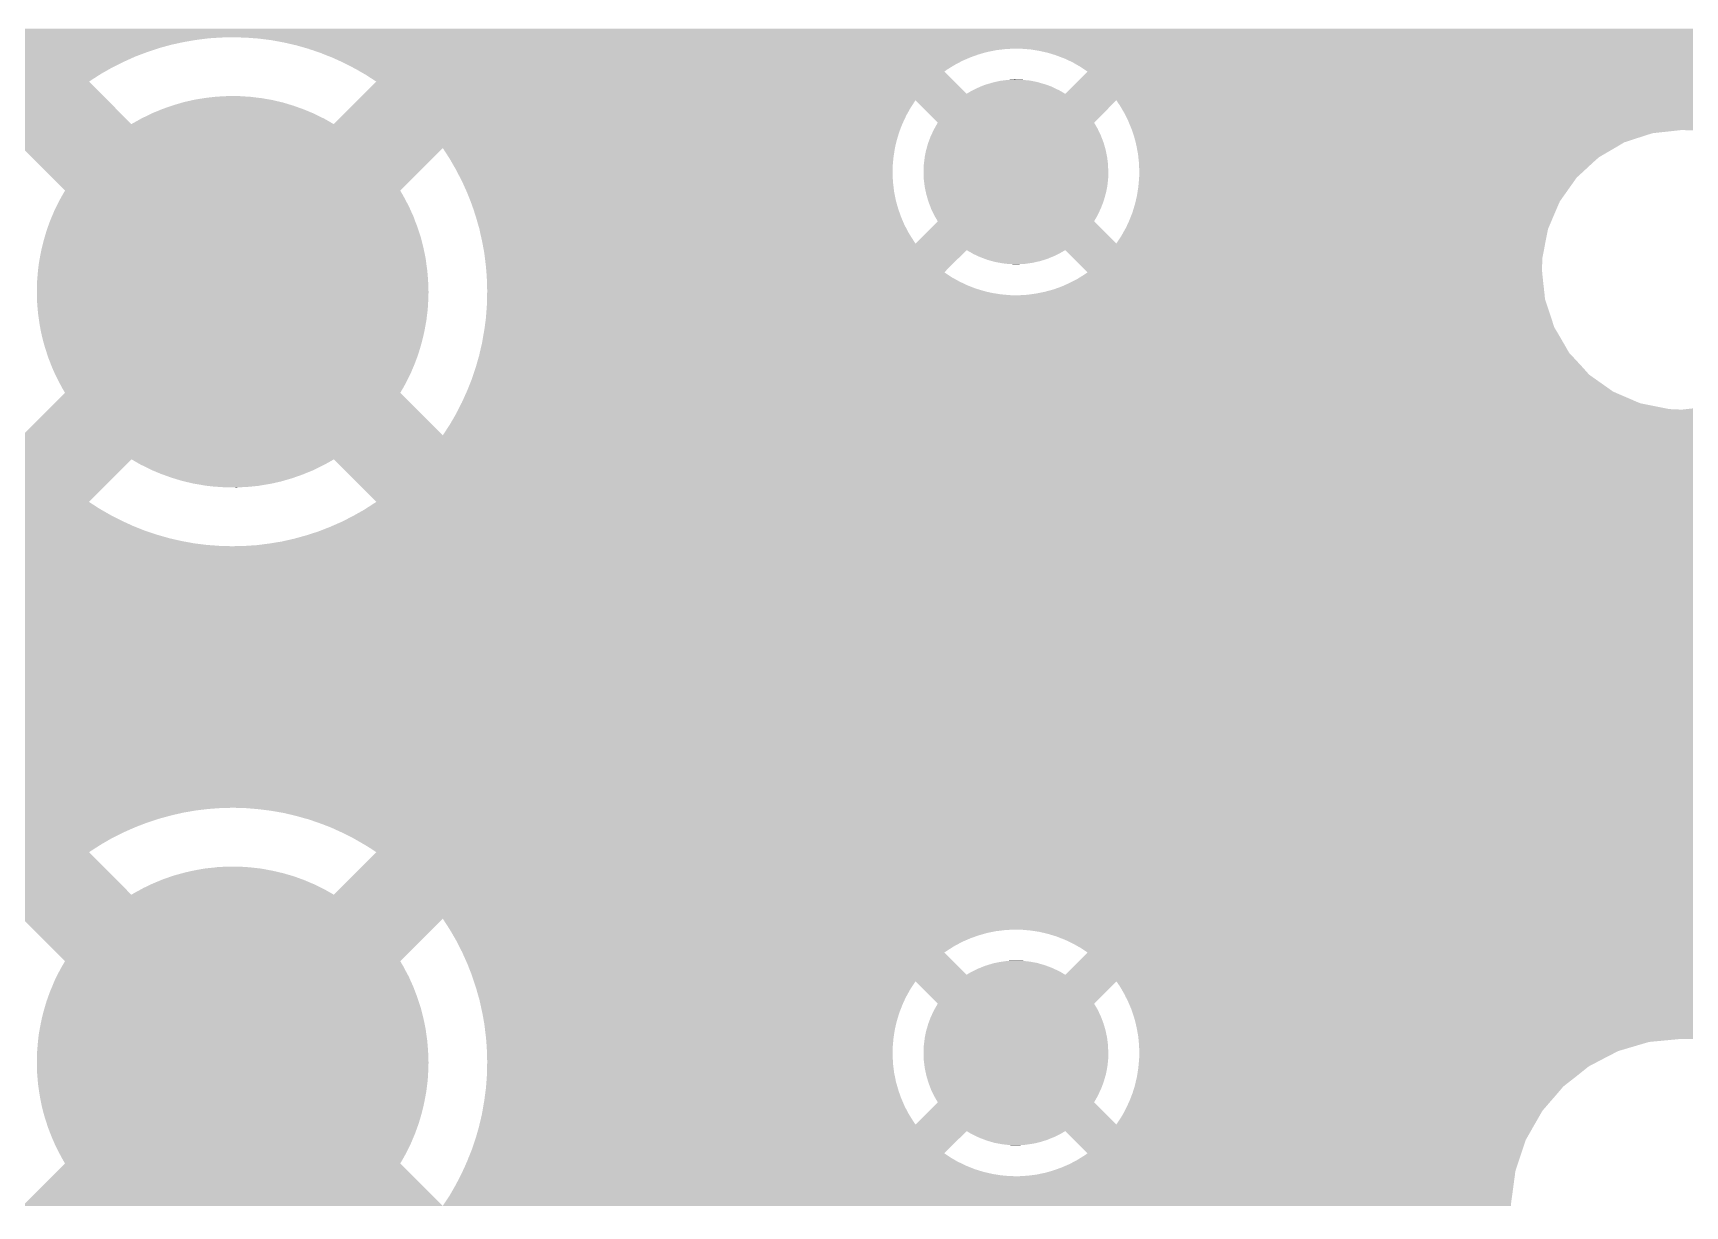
# Model space of a CAD drawing. Extents: x 295 to 953, y 10 to 290.
# Drawn here: x 514.29 to 526.61, y 205.38 to 214.13 of the extents above; entities that cross this region are included whole.
import ezdxf

# ---------------------------------------------------------------- set-up
doc = ezdxf.new("R2010")
doc.units = 0
doc.header["$LTSCALE"] = 5
doc.header["$MEASUREMENT"] = 0
doc.layers.add('GND', color=7, linetype='CONTINUOUS')

msp = doc.modelspace()

# ---------------------------------------------------------------- linework, layer by layer
at = {"layer": 'GND'}
for points in [[(511.399, 214.101), (511.399, 214.164), (536.183, 214.101), (536.184, 214.164)], [(511.399, 214.099), (511.399, 214.101), (515.694, 214.099), (515.788, 214.101)], [(511.399, 214.093), (511.399, 214.099), (515.6, 214.093), (515.694, 214.099)], [(511.399, 214.081), (511.399, 214.093), (515.507, 214.081), (515.6, 214.093)], [(511.399, 214.065), (511.399, 214.081), (515.414, 214.065), (515.507, 214.081)], [(511.399, 214.045), (511.399, 214.065), (515.322, 214.045), (515.414, 214.065)], [(511.399, 214.02), (511.399, 214.045), (515.231, 214.02), (515.322, 214.045)], [(511.399, 213.99), (511.399, 214.02), (515.142, 213.99), (515.231, 214.02)], [(515.877, 214.098), (515.788, 214.101), (536.183, 214.098), (536.183, 214.101)], [(515.976, 214.091), (515.882, 214.098), (536.184, 214.091), (536.183, 214.098)], [(516.07, 214.079), (515.976, 214.091), (536.185, 214.079), (536.184, 214.091)], [(516.162, 214.062), (516.07, 214.079), (536.186, 214.062), (536.185, 214.079)], [(516.254, 214.041), (516.162, 214.062), (536.187, 214.041), (536.186, 214.062)], [(516.282, 214.033), (516.254, 214.041), (536.187, 214.033), (536.187, 214.041)], [(516.341, 214.016), (516.282, 214.033), (536.189, 214.016), (536.187, 214.033)], [(516.345, 214.015), (516.341, 214.016), (521.584, 214.015), (521.602, 214.016)], [(516.353, 214.012), (516.345, 214.015), (521.536, 214.012), (521.584, 214.015)], [(516.378, 214.004), (516.353, 214.012), (521.471, 214.004), (521.536, 214.012)], [(521.667, 214.015), (521.602, 214.016), (536.19, 214.015), (536.189, 214.016)], [(521.733, 214.01), (521.667, 214.015), (536.19, 214.01), (536.19, 214.015)], [(521.798, 213.999), (521.733, 214.01), (536.192, 213.999), (536.19, 214.01)], [(511.399, 213.957), (511.399, 213.99), (515.054, 213.957), (515.142, 213.99)], [(511.399, 213.918), (511.399, 213.957), (514.968, 213.918), (515.054, 213.957)], [(511.399, 213.876), (511.399, 213.918), (514.883, 213.876), (514.968, 213.918)], [(516.416, 213.991), (516.378, 214.004), (521.407, 213.991), (521.471, 214.004)], [(516.434, 213.985), (516.416, 213.991), (521.385, 213.985), (521.407, 213.991)], [(516.463, 213.973), (516.434, 213.985), (521.344, 213.973), (521.385, 213.985)], [(516.519, 213.951), (516.463, 213.973), (521.282, 213.951), (521.344, 213.973)], [(516.522, 213.95), (516.519, 213.951), (521.28, 213.95), (521.282, 213.951)], [(516.577, 213.925), (516.522, 213.95), (521.222, 213.925), (521.28, 213.95)], [(516.607, 213.911), (516.577, 213.925), (521.196, 213.911), (521.222, 213.925)], [(516.64, 213.894), (516.607, 213.911), (521.164, 213.894), (521.196, 213.911)], [(516.691, 213.868), (516.64, 213.894), (521.122, 213.868), (521.164, 213.894)], [(521.861, 213.985), (521.798, 213.999), (536.193, 213.985), (536.192, 213.999)], [(521.916, 213.968), (521.861, 213.985), (536.196, 213.968), (536.193, 213.985)], [(521.924, 213.965), (521.916, 213.968), (536.196, 213.965), (536.196, 213.968)], [(521.985, 213.942), (521.924, 213.965), (536.201, 213.942), (536.196, 213.965)], [(522.045, 213.914), (521.985, 213.942), (536.207, 213.914), (536.201, 213.942)], [(522.062, 213.904), (522.045, 213.914), (536.209, 213.904), (536.207, 213.914)], [(522.102, 213.881), (522.062, 213.904), (536.215, 213.881), (536.209, 213.904)], [(511.399, 213.83), (511.399, 213.876), (514.802, 213.83), (514.883, 213.876)], [(511.399, 213.779), (511.399, 213.83), (514.722, 213.779), (514.802, 213.83)], [(511.399, 213.77), (511.399, 213.779), (514.709, 213.77), (514.722, 213.779)], [(511.399, 213.453), (511.399, 213.77), (515.025, 213.453), (514.709, 213.77)], [(516.706, 213.86), (516.691, 213.868), (521.109, 213.86), (521.122, 213.868)], [(516.731, 213.845), (516.706, 213.86), (521.088, 213.845), (521.109, 213.86)], [(516.773, 213.821), (516.731, 213.845), (521.112, 213.821), (521.088, 213.845)], [(516.761, 213.679), (516.852, 213.77), (521.254, 213.679), (521.163, 213.77)], [(516.852, 213.77), (516.773, 213.821), (521.163, 213.77), (521.112, 213.821)], [(521.409, 213.751), (521.445, 213.762), (521.836, 213.751), (521.798, 213.762)], [(521.445, 213.762), (521.465, 213.767), (521.798, 213.762), (521.782, 213.767)], [(521.465, 213.767), (521.5, 213.775), (521.782, 213.767), (521.741, 213.775)], [(521.5, 213.775), (521.522, 213.778), (521.741, 213.775), (521.726, 213.778)], [(521.522, 213.778), (521.556, 213.782), (521.726, 213.778), (521.683, 213.782)], [(521.556, 213.782), (521.584, 213.784), (521.683, 213.782), (521.67, 213.784)], [(521.584, 213.784), (521.613, 213.786), (521.67, 213.784), (521.613, 213.786)], [(522.03, 213.719), (522.09, 213.779), (536.275, 213.719), (536.248, 213.779)], [(522.09, 213.779), (522.152, 213.841), (536.248, 213.779), (536.226, 213.841)], [(522.156, 213.845), (522.102, 213.881), (536.225, 213.845), (536.215, 213.881)], [(522.152, 213.841), (522.156, 213.845), (536.226, 213.841), (536.225, 213.845)], [(515.486, 213.633), (515.501, 213.636), (516.075, 213.633), (516.057, 213.636)], [(515.501, 213.636), (515.568, 213.647), (516.057, 213.636), (515.994, 213.647)], [(515.568, 213.647), (515.582, 213.649), (515.994, 213.647), (515.975, 213.649)], [(515.582, 213.649), (515.652, 213.657), (515.975, 213.649), (515.912, 213.657)], [(515.652, 213.657), (515.664, 213.658), (515.912, 213.657), (515.89, 213.658)], [(515.664, 213.658), (515.738, 213.662), (515.89, 213.658), (515.83, 213.662)], [(515.738, 213.662), (515.747, 213.663), (515.83, 213.662), (515.747, 213.663)], [(516.712, 213.631), (516.743, 213.661), (536.324, 213.631), (536.305, 213.661)], [(516.743, 213.661), (516.761, 213.679), (536.305, 213.661), (536.296, 213.679)], [(521.254, 213.679), (521.287, 213.699), (521.99, 213.679), (521.956, 213.699)], [(521.287, 213.699), (521.304, 213.707), (521.956, 213.699), (521.941, 213.707)], [(521.304, 213.707), (521.338, 213.724), (521.941, 213.707), (521.905, 213.724)], [(521.338, 213.724), (521.356, 213.732), (521.905, 213.724), (521.89, 213.732)], [(521.356, 213.732), (521.39, 213.746), (521.89, 213.732), (521.852, 213.746)], [(521.39, 213.746), (521.409, 213.751), (521.852, 213.746), (521.836, 213.751)], [(521.99, 213.679), (522.03, 213.719), (536.296, 213.679), (536.275, 213.719)], [(515.112, 213.501), (515.172, 213.53), (516.447, 213.501), (516.389, 213.53)], [(515.172, 213.53), (515.186, 213.537), (516.389, 213.53), (516.373, 213.537)], [(515.186, 213.537), (515.248, 213.562), (516.373, 213.537), (516.313, 213.562)], [(515.248, 213.562), (515.263, 213.568), (516.313, 213.562), (516.296, 213.568)], [(515.263, 213.568), (515.326, 213.59), (516.296, 213.568), (516.235, 213.59)], [(515.326, 213.59), (515.341, 213.595), (516.235, 213.59), (516.218, 213.595)], [(515.341, 213.595), (515.406, 213.614), (516.218, 213.595), (516.156, 213.614)], [(515.406, 213.614), (515.42, 213.618), (516.156, 213.614), (516.138, 213.618)], [(515.42, 213.618), (515.486, 213.633), (516.138, 213.618), (516.075, 213.633)], [(516.541, 213.459), (516.601, 213.519), (520.777, 213.459), (520.805, 213.519)], [(516.601, 213.519), (516.658, 213.576), (520.805, 213.519), (520.837, 213.576)], [(516.658, 213.576), (516.712, 213.631), (520.837, 213.576), (520.873, 213.631)], [(521.039, 213.464), (520.873, 213.631), (522.205, 213.464), (522.371, 213.631)], [(522.388, 213.605), (522.371, 213.631), (536.34, 213.605), (536.324, 213.631)], [(522.397, 213.593), (522.388, 213.605), (536.348, 213.593), (536.34, 213.605)], [(522.402, 213.584), (522.397, 213.593), (536.354, 213.584), (536.348, 213.593)], [(522.43, 213.536), (522.402, 213.584), (549.956, 213.536), (549.956, 213.584)], [(522.459, 213.478), (522.43, 213.536), (536.677, 213.478), (536.735, 213.536)], [(511.399, 213.398), (511.399, 213.453), (520.753, 213.398), (520.774, 213.453)], [(511.399, 213.336), (511.399, 213.398), (520.734, 213.336), (520.753, 213.398)], [(515.025, 213.453), (515.039, 213.461), (516.535, 213.453), (516.52, 213.461)], [(515.039, 213.461), (515.098, 213.494), (516.52, 213.461), (516.463, 213.494)], [(515.098, 213.494), (515.112, 213.501), (516.463, 213.494), (516.447, 213.501)], [(516.535, 213.453), (516.541, 213.459), (520.774, 213.453), (520.777, 213.459)], [(520.991, 213.372), (521.011, 213.415), (522.254, 213.372), (522.233, 213.415)], [(521.011, 213.415), (521.016, 213.423), (522.233, 213.415), (522.229, 213.423)], [(521.016, 213.423), (521.039, 213.464), (522.229, 213.423), (522.205, 213.464)], [(522.484, 213.417), (522.459, 213.478), (536.617, 213.417), (536.677, 213.478)], [(522.487, 213.409), (522.484, 213.417), (536.608, 213.409), (536.617, 213.417)], [(522.495, 213.385), (522.487, 213.409), (526.369, 213.385), (526.588, 213.409)], [(526.68, 213.405), (526.588, 213.409), (536.604, 213.405), (536.608, 213.409)], [(511.399, 213.274), (511.399, 213.336), (520.719, 213.274), (520.734, 213.336)], [(514.53, 212.957), (514.213, 213.274), (517.031, 212.957), (517.347, 213.274)], [(517.349, 213.272), (517.347, 213.274), (520.719, 213.272), (520.719, 213.274)], [(517.391, 213.207), (517.349, 213.272), (520.709, 213.207), (520.719, 213.272)], [(520.954, 213.265), (520.967, 213.311), (522.29, 213.265), (522.277, 213.311)], [(520.967, 213.311), (520.97, 213.319), (522.277, 213.311), (522.274, 213.319)], [(520.97, 213.319), (520.987, 213.364), (522.274, 213.319), (522.257, 213.364)], [(520.987, 213.364), (520.991, 213.372), (522.257, 213.364), (522.254, 213.372)], [(522.505, 213.355), (522.495, 213.385), (526.276, 213.355), (526.369, 213.385)], [(522.515, 213.317), (522.505, 213.355), (526.159, 213.317), (526.276, 213.355)], [(522.521, 213.291), (522.515, 213.317), (526.116, 213.291), (526.159, 213.317)], [(522.533, 213.227), (522.521, 213.291), (526.006, 213.227), (526.116, 213.291)], [(517.403, 213.188), (517.391, 213.207), (520.707, 213.188), (520.709, 213.207)], [(517.429, 213.142), (517.403, 213.188), (520.703, 213.142), (520.707, 213.188)], [(520.933, 213.096), (520.934, 213.144), (522.311, 213.096), (522.309, 213.144)], [(520.934, 213.144), (520.935, 213.153), (522.309, 213.144), (522.309, 213.153)], [(520.935, 213.153), (520.941, 213.2), (522.309, 213.153), (522.303, 213.2)], [(520.941, 213.2), (520.942, 213.209), (522.303, 213.2), (522.302, 213.209)], [(520.942, 213.209), (520.951, 213.256), (522.302, 213.209), (522.292, 213.256)], [(520.951, 213.256), (520.954, 213.265), (522.292, 213.256), (522.29, 213.265)], [(522.535, 213.205), (522.533, 213.227), (525.969, 213.205), (526.006, 213.227)], [(522.54, 213.162), (522.535, 213.205), (525.921, 213.162), (525.969, 213.205)], [(522.542, 213.096), (522.54, 213.162), (525.85, 213.096), (525.921, 213.162)], [(517.45, 213.106), (517.429, 213.142), (520.703, 213.106), (520.703, 213.142)], [(517.465, 213.076), (517.45, 213.106), (520.702, 213.076), (520.703, 213.106)], [(517.493, 213.022), (517.465, 213.076), (520.705, 213.022), (520.702, 213.076)], [(517.498, 213.011), (517.493, 213.022), (520.706, 213.011), (520.705, 213.022)], [(520.935, 213.049), (520.933, 213.096), (522.31, 213.049), (522.311, 213.096)], [(520.935, 213.04), (520.935, 213.049), (522.309, 213.04), (522.31, 213.049)], [(520.941, 212.992), (520.935, 213.04), (522.304, 212.992), (522.309, 213.04)], [(522.535, 212.986), (522.541, 213.051), (525.756, 212.986), (525.802, 213.051)], [(522.541, 213.056), (522.542, 213.096), (525.806, 213.056), (525.85, 213.096)], [(522.541, 213.051), (522.541, 213.056), (525.802, 213.051), (525.806, 213.056)], [(514.489, 212.885), (514.505, 212.914), (517.07, 212.885), (517.055, 212.914)], [(514.505, 212.914), (514.53, 212.957), (517.055, 212.914), (517.03, 212.957)], [(514.53, 212.957), (514.53, 212.957), (517.03, 212.957), (517.031, 212.957)], [(517.527, 212.946), (517.498, 213.011), (520.714, 212.946), (520.706, 213.011)], [(517.531, 212.936), (517.527, 212.946), (520.716, 212.936), (520.714, 212.946)], [(517.553, 212.881), (517.531, 212.936), (520.727, 212.881), (520.716, 212.936)], [(520.942, 212.983), (520.941, 212.992), (522.302, 212.983), (522.304, 212.992)], [(520.952, 212.937), (520.942, 212.983), (522.293, 212.937), (522.302, 212.983)], [(520.954, 212.928), (520.952, 212.937), (522.29, 212.928), (522.293, 212.937)], [(520.967, 212.882), (520.954, 212.928), (522.277, 212.882), (522.29, 212.928)], [(522.515, 212.877), (522.525, 212.921), (525.679, 212.877), (525.71, 212.921)], [(522.525, 212.921), (522.535, 212.986), (525.71, 212.921), (525.756, 212.986)], [(514.433, 212.766), (514.452, 212.811), (517.128, 212.766), (517.107, 212.811)], [(514.452, 212.811), (514.467, 212.841), (517.107, 212.811), (517.094, 212.841)], [(514.467, 212.841), (514.489, 212.885), (517.094, 212.841), (517.07, 212.885)], [(517.565, 212.849), (517.553, 212.881), (520.736, 212.849), (520.727, 212.881)], [(517.576, 212.818), (517.565, 212.849), (520.745, 212.818), (520.736, 212.849)], [(517.595, 212.759), (517.576, 212.818), (520.766, 212.759), (520.745, 212.818)], [(520.97, 212.873), (520.967, 212.882), (522.274, 212.873), (522.277, 212.882)], [(520.987, 212.829), (520.97, 212.873), (522.257, 212.829), (522.274, 212.873)], [(520.99, 212.82), (520.987, 212.829), (522.253, 212.82), (522.257, 212.829)], [(521.011, 212.777), (520.99, 212.82), (522.233, 212.777), (522.253, 212.82)], [(521.015, 212.769), (521.011, 212.777), (522.229, 212.769), (522.233, 212.777)], [(522.467, 212.733), (522.491, 212.794), (525.617, 212.733), (525.643, 212.794)], [(522.491, 212.794), (522.51, 212.857), (525.643, 212.794), (525.67, 212.857)], [(522.51, 212.857), (522.515, 212.877), (525.67, 212.857), (525.679, 212.877)], [(514.378, 212.61), (514.392, 212.657), (517.183, 212.61), (517.167, 212.657)], [(514.392, 212.657), (514.403, 212.689), (517.167, 212.657), (517.157, 212.689)], [(514.403, 212.689), (514.42, 212.735), (517.157, 212.689), (517.139, 212.735)], [(514.42, 212.735), (514.433, 212.766), (517.139, 212.735), (517.128, 212.766)], [(517.596, 212.756), (517.595, 212.759), (520.767, 212.756), (520.766, 212.759)], [(517.613, 212.696), (517.596, 212.756), (520.793, 212.696), (520.767, 212.756)], [(517.621, 212.669), (517.613, 212.696), (520.808, 212.669), (520.793, 212.696)], [(517.627, 212.638), (517.621, 212.669), (520.824, 212.638), (520.808, 212.669)], [(520.873, 212.562), (521.039, 212.728), (522.371, 212.562), (522.205, 212.728)], [(521.039, 212.728), (521.015, 212.769), (522.205, 212.728), (522.229, 212.769)], [(522.407, 212.617), (522.439, 212.674), (525.58, 212.617), (525.591, 212.674)], [(522.439, 212.674), (522.44, 212.674), (525.591, 212.674), (525.592, 212.674)], [(522.44, 212.674), (522.467, 212.733), (525.592, 212.674), (525.617, 212.733)], [(514.35, 212.498), (514.357, 212.53), (517.21, 212.498), (517.203, 212.53)], [(514.357, 212.53), (514.369, 212.578), (517.203, 212.53), (517.191, 212.578)], [(514.369, 212.578), (514.378, 212.61), (517.191, 212.578), (517.183, 212.61)], [(517.64, 212.583), (517.627, 212.638), (520.859, 212.583), (520.824, 212.638)], [(517.641, 212.577), (517.64, 212.583), (520.863, 212.577), (520.859, 212.583)], [(517.644, 212.562), (517.641, 212.577), (520.873, 212.562), (520.863, 212.577)], [(517.653, 212.513), (517.644, 212.562), (525.56, 212.513), (525.569, 212.562)], [(522.371, 212.562), (522.407, 212.617), (525.569, 212.562), (525.58, 212.617)], [(514.329, 212.367), (514.335, 212.416), (517.231, 212.367), (517.224, 212.416)], [(514.335, 212.416), (514.341, 212.449), (517.224, 212.416), (517.22, 212.449)], [(514.341, 212.449), (514.35, 212.498), (517.22, 212.449), (517.21, 212.498)], [(517.658, 212.484), (517.653, 212.513), (521.225, 212.484), (521.254, 212.513)], [(517.669, 212.391), (517.658, 212.484), (521.131, 212.391), (521.225, 212.484)], [(521.288, 212.494), (521.254, 212.513), (521.957, 212.494), (521.99, 212.513)], [(521.303, 212.485), (521.288, 212.494), (521.94, 212.485), (521.957, 212.494)], [(521.339, 212.468), (521.303, 212.485), (521.906, 212.468), (521.94, 212.485)], [(521.355, 212.461), (521.339, 212.468), (521.888, 212.461), (521.906, 212.468)], [(521.392, 212.447), (521.355, 212.461), (521.854, 212.447), (521.888, 212.461)], [(521.408, 212.441), (521.392, 212.447), (521.835, 212.441), (521.854, 212.447)], [(521.447, 212.43), (521.408, 212.441), (521.799, 212.43), (521.835, 212.441)], [(521.462, 212.426), (521.447, 212.43), (521.779, 212.426), (521.799, 212.43)], [(521.503, 212.418), (521.462, 212.426), (521.744, 212.418), (521.779, 212.426)], [(521.518, 212.415), (521.503, 212.418), (521.722, 212.415), (521.744, 212.418)], [(521.561, 212.41), (521.518, 212.415), (521.688, 212.41), (521.722, 212.415)], [(521.574, 212.409), (521.561, 212.41), (521.66, 212.409), (521.688, 212.41)], [(521.631, 212.407), (521.574, 212.409), (521.631, 212.407), (521.66, 212.409)], [(522.046, 212.458), (521.99, 212.513), (525.549, 212.458), (525.56, 212.513)], [(522.137, 212.366), (522.046, 212.458), (525.545, 212.366), (525.549, 212.458)], [(514.32, 212.252), (514.322, 212.285), (517.239, 212.252), (517.238, 212.285)], [(514.322, 212.285), (514.326, 212.334), (517.238, 212.285), (517.234, 212.334)], [(514.326, 212.334), (514.329, 212.367), (517.234, 212.334), (517.231, 212.367)], [(517.673, 212.347), (517.669, 212.391), (521.088, 212.347), (521.131, 212.391)], [(517.675, 212.311), (517.673, 212.347), (521.142, 212.311), (521.088, 212.347)], [(517.676, 212.297), (517.675, 212.311), (521.168, 212.297), (521.142, 212.311)], [(517.677, 212.279), (517.676, 212.297), (521.2, 212.279), (521.168, 212.297)], [(522.022, 212.268), (522.08, 212.298), (525.555, 212.268), (525.552, 212.298)], [(522.08, 212.298), (522.136, 212.333), (525.552, 212.298), (525.548, 212.333)], [(522.136, 212.333), (522.156, 212.347), (525.548, 212.333), (525.547, 212.347)], [(522.156, 212.347), (522.137, 212.366), (525.547, 212.347), (525.545, 212.366)], [(514.32, 212.202), (514.32, 212.252), (517.241, 212.202), (517.239, 212.252)], [(514.321, 212.153), (514.32, 212.202), (517.24, 212.153), (517.241, 212.202)], [(517.678, 212.251), (517.677, 212.279), (521.259, 212.251), (521.2, 212.279)], [(517.677, 212.147), (517.678, 212.176), (525.568, 212.147), (525.565, 212.176)], [(517.678, 212.227), (517.678, 212.251), (521.32, 212.227), (521.259, 212.251)], [(517.679, 212.208), (517.678, 212.227), (521.383, 212.208), (521.32, 212.227)], [(517.678, 212.193), (517.679, 212.202), (521.447, 212.193), (521.406, 212.202)], [(517.678, 212.183), (517.678, 212.193), (521.511, 212.183), (521.447, 212.193)], [(517.678, 212.177), (517.678, 212.183), (521.577, 212.177), (521.511, 212.183)], [(517.678, 212.176), (517.678, 212.177), (521.642, 212.176), (521.577, 212.177)], [(517.679, 212.202), (517.679, 212.208), (521.406, 212.202), (521.383, 212.208)], [(521.642, 212.176), (521.708, 212.18), (525.565, 212.176), (525.565, 212.18)], [(521.708, 212.18), (521.773, 212.189), (525.565, 212.18), (525.564, 212.189)], [(521.773, 212.189), (521.837, 212.202), (525.564, 212.189), (525.562, 212.202)], [(521.837, 212.202), (521.9, 212.219), (525.562, 212.202), (525.561, 212.219)], [(521.9, 212.219), (521.962, 212.241), (525.561, 212.219), (525.558, 212.241)], [(521.962, 212.241), (522.022, 212.268), (525.558, 212.241), (525.555, 212.268)], [(514.322, 212.12), (514.321, 212.153), (517.238, 212.12), (517.24, 212.153)], [(514.326, 212.07), (514.322, 212.12), (517.235, 212.07), (517.238, 212.12)], [(514.329, 212.038), (514.326, 212.07), (517.231, 212.038), (517.235, 212.07)], [(514.336, 211.988), (514.329, 212.038), (517.225, 211.988), (517.231, 212.038)], [(517.669, 212.006), (517.676, 212.1), (525.615, 212.006), (525.584, 212.1)], [(517.676, 212.1), (517.677, 212.147), (525.584, 212.1), (525.568, 212.147)], [(514.341, 211.956), (514.336, 211.988), (517.219, 211.956), (517.225, 211.988)], [(514.35, 211.907), (514.341, 211.956), (517.21, 211.907), (517.219, 211.956)], [(517.64, 211.82), (517.656, 211.913), (525.706, 211.82), (525.652, 211.913)], [(517.656, 211.913), (517.66, 211.937), (525.652, 211.913), (525.637, 211.937)], [(517.66, 211.937), (517.669, 212.006), (525.637, 211.937), (525.615, 212.006)], [(514.357, 211.875), (514.35, 211.907), (517.203, 211.875), (517.21, 211.907)], [(514.369, 211.827), (514.357, 211.875), (517.191, 211.827), (517.203, 211.875)], [(514.378, 211.795), (514.369, 211.827), (517.182, 211.795), (517.191, 211.827)], [(514.393, 211.748), (514.378, 211.795), (517.168, 211.748), (517.182, 211.795)], [(517.623, 211.747), (517.64, 211.82), (525.748, 211.747), (525.706, 211.82)], [(514.403, 211.716), (514.393, 211.748), (517.157, 211.716), (517.168, 211.748)], [(514.421, 211.67), (514.403, 211.716), (517.14, 211.67), (517.157, 211.716)], [(514.433, 211.639), (514.421, 211.67), (517.127, 211.639), (517.14, 211.67)], [(517.593, 211.638), (517.619, 211.728), (525.849, 211.638), (525.766, 211.728)], [(517.619, 211.728), (517.623, 211.747), (525.766, 211.728), (525.748, 211.747)], [(514.453, 211.594), (514.433, 211.639), (517.108, 211.594), (517.127, 211.639)], [(514.467, 211.564), (514.453, 211.594), (517.093, 211.564), (517.108, 211.594)], [(514.49, 211.52), (514.467, 211.564), (517.071, 211.52), (517.093, 211.564)], [(517.528, 211.461), (517.563, 211.548), (526.071, 211.461), (525.948, 211.548)], [(517.563, 211.548), (517.575, 211.584), (525.948, 211.548), (525.897, 211.584)], [(517.575, 211.584), (517.593, 211.638), (525.897, 211.584), (525.849, 211.638)], [(514.213, 211.131), (514.53, 211.448), (517.347, 211.131), (517.031, 211.448)], [(514.505, 211.491), (514.49, 211.52), (517.055, 211.491), (517.071, 211.52)], [(514.53, 211.448), (514.505, 211.491), (517.03, 211.448), (517.055, 211.491)], [(514.53, 211.448), (514.53, 211.448), (517.031, 211.448), (517.03, 211.448)], [(517.489, 211.375), (517.526, 211.457), (526.267, 211.375), (526.077, 211.457)], [(517.526, 211.457), (517.528, 211.461), (526.077, 211.457), (526.071, 211.461)], [(517.446, 211.291), (517.452, 211.304), (536.313, 211.291), (536.322, 211.304)], [(517.452, 211.304), (517.462, 211.323), (536.322, 211.304), (536.343, 211.323)], [(517.462, 211.323), (517.464, 211.327), (526.588, 211.323), (526.496, 211.327)], [(517.464, 211.327), (517.486, 211.37), (526.496, 211.327), (526.28, 211.37)], [(517.486, 211.37), (517.489, 211.375), (526.28, 211.37), (526.267, 211.375)], [(526.588, 211.323), (526.807, 211.347), (536.343, 211.323), (536.368, 211.347)], [(517.347, 211.131), (517.399, 211.21), (536.199, 211.131), (536.255, 211.21)], [(517.399, 211.21), (517.446, 211.291), (536.255, 211.21), (536.313, 211.291)], [(511.399, 211.124), (511.399, 211.131), (536.194, 211.124), (536.199, 211.131)], [(511.399, 210.952), (511.399, 211.124), (536.12, 210.952), (536.194, 211.124)], [(511.399, 210.635), (511.399, 210.952), (514.708, 210.635), (515.025, 210.952)], [(515.04, 210.944), (515.025, 210.952), (516.521, 210.944), (516.535, 210.952)], [(515.097, 210.911), (515.04, 210.944), (516.462, 210.911), (516.521, 210.944)], [(516.565, 210.922), (516.535, 210.952), (536.107, 210.922), (536.12, 210.952)], [(515.113, 210.904), (515.097, 210.911), (516.448, 210.904), (516.462, 210.911)], [(515.171, 210.875), (515.113, 210.904), (516.388, 210.875), (516.448, 210.904)], [(515.187, 210.868), (515.171, 210.875), (516.374, 210.868), (516.388, 210.875)], [(515.247, 210.843), (515.187, 210.868), (516.312, 210.843), (516.374, 210.868)], [(515.264, 210.837), (515.247, 210.843), (516.297, 210.837), (516.312, 210.843)], [(515.325, 210.815), (515.264, 210.837), (516.234, 210.815), (516.297, 210.837)], [(515.342, 210.81), (515.325, 210.815), (516.219, 210.81), (516.234, 210.815)], [(515.404, 210.791), (515.342, 210.81), (516.154, 210.791), (516.219, 210.81)], [(516.781, 210.705), (516.565, 210.922), (536.065, 210.705), (536.107, 210.922)], [(515.422, 210.787), (515.404, 210.791), (516.14, 210.787), (516.154, 210.791)], [(515.485, 210.772), (515.422, 210.787), (516.074, 210.772), (516.14, 210.787)], [(515.503, 210.769), (515.485, 210.772), (516.059, 210.769), (516.074, 210.772)], [(515.566, 210.758), (515.503, 210.769), (515.992, 210.758), (516.059, 210.769)], [(515.585, 210.755), (515.566, 210.758), (515.978, 210.755), (515.992, 210.758)], [(515.648, 210.748), (515.585, 210.755), (515.909, 210.748), (515.978, 210.755)], [(515.67, 210.747), (515.648, 210.748), (515.896, 210.747), (515.909, 210.748)], [(515.731, 210.743), (515.67, 210.747), (515.822, 210.743), (515.896, 210.747)], [(515.813, 210.742), (515.731, 210.743), (515.813, 210.742), (515.822, 210.743)], [(516.852, 210.635), (516.781, 210.705), (536.062, 210.635), (536.065, 210.705)], [(511.399, 210.584), (511.399, 210.635), (514.787, 210.584), (514.708, 210.635)], [(511.399, 210.537), (511.399, 210.584), (514.869, 210.537), (514.787, 210.584)], [(516.677, 210.529), (516.759, 210.575), (536.07, 210.529), (536.065, 210.575)], [(516.759, 210.575), (516.818, 210.613), (536.065, 210.575), (536.061, 210.613)], [(516.818, 210.613), (516.838, 210.626), (536.061, 210.613), (536.061, 210.626)], [(516.838, 210.626), (516.852, 210.635), (536.061, 210.626), (536.062, 210.635)], [(511.399, 210.494), (511.399, 210.537), (514.953, 210.494), (514.869, 210.537)], [(511.399, 210.455), (511.399, 210.494), (515.038, 210.455), (514.953, 210.494)], [(511.399, 210.42), (511.399, 210.455), (515.126, 210.42), (515.038, 210.455)], [(516.419, 210.414), (516.506, 210.448), (536.082, 210.414), (536.078, 210.448)], [(516.506, 210.448), (516.593, 210.486), (536.078, 210.448), (536.074, 210.486)], [(516.593, 210.486), (516.677, 210.529), (536.074, 210.486), (536.07, 210.529)], [(511.399, 210.39), (511.399, 210.42), (515.215, 210.39), (515.126, 210.42)], [(511.399, 210.364), (511.399, 210.39), (515.306, 210.364), (515.215, 210.39)], [(511.399, 210.343), (511.399, 210.364), (515.398, 210.343), (515.306, 210.364)], [(511.399, 210.326), (511.399, 210.343), (515.49, 210.326), (515.398, 210.343)], [(511.399, 210.314), (511.399, 210.326), (515.584, 210.314), (515.49, 210.326)], [(511.399, 210.307), (511.399, 210.314), (515.678, 210.307), (515.584, 210.314)], [(515.866, 210.306), (515.96, 210.312), (536.113, 210.306), (536.111, 210.312)], [(515.96, 210.312), (516.053, 210.324), (536.111, 210.312), (536.107, 210.324)], [(516.053, 210.324), (516.146, 210.339), (536.107, 210.324), (536.102, 210.339)], [(516.146, 210.339), (516.238, 210.36), (536.102, 210.339), (536.095, 210.36)], [(516.238, 210.36), (516.329, 210.385), (536.095, 210.36), (536.087, 210.385)], [(516.329, 210.385), (516.357, 210.394), (536.087, 210.385), (536.084, 210.394)], [(516.357, 210.394), (516.419, 210.414), (536.084, 210.394), (536.082, 210.414)], [(511.399, 210.304), (511.399, 210.307), (515.772, 210.304), (515.678, 210.307)], [(511.399, 210.185), (511.399, 210.304), (536.153, 210.185), (536.114, 210.304)], [(515.772, 210.304), (515.866, 210.306), (536.114, 210.304), (536.113, 210.306)], [(511.399, 209.994), (511.399, 210.185), (536.264, 209.994), (536.153, 210.185)], [(511.399, 209.832), (511.399, 209.994), (536.413, 209.832), (536.264, 209.994)], [(511.399, 209.704), (511.399, 209.832), (536.593, 209.704), (536.413, 209.832)], [(511.399, 209.617), (511.399, 209.704), (536.795, 209.617), (536.593, 209.704)], [(511.399, 209.575), (511.399, 209.617), (537.012, 209.575), (536.795, 209.617)], [(511.399, 209.571), (511.399, 209.575), (537.103, 209.571), (537.012, 209.575)], [(511.399, 208.715), (511.399, 209.571), (549.956, 208.715), (549.956, 209.571)], [(511.399, 208.612), (511.399, 208.715), (549.956, 208.612), (549.956, 208.715)], [(511.399, 208.609), (511.399, 208.612), (548.118, 208.609), (548.183, 208.612)], [(511.399, 208.6), (511.399, 208.609), (548.053, 208.6), (548.118, 208.609)], [(511.399, 208.587), (511.399, 208.6), (547.988, 208.587), (548.053, 208.6)], [(511.399, 208.569), (511.399, 208.587), (547.925, 208.569), (547.988, 208.587)], [(511.399, 208.547), (511.399, 208.569), (547.863, 208.547), (547.925, 208.569)], [(511.399, 208.521), (511.399, 208.547), (547.803, 208.521), (547.863, 208.547)], [(511.399, 208.491), (511.399, 208.521), (547.745, 208.491), (547.803, 208.521)], [(511.399, 208.456), (511.399, 208.491), (547.69, 208.456), (547.745, 208.491)], [(511.399, 208.441), (511.399, 208.456), (547.669, 208.441), (547.69, 208.456)], [(511.399, 208.353), (511.399, 208.441), (547.758, 208.353), (547.669, 208.441)], [(511.399, 208.351), (511.399, 208.353), (515.694, 208.351), (515.788, 208.353)], [(511.399, 208.344), (511.399, 208.351), (515.6, 208.344), (515.694, 208.351)], [(511.399, 208.333), (511.399, 208.344), (515.507, 208.333), (515.6, 208.344)], [(515.882, 208.35), (515.788, 208.353), (547.761, 208.35), (547.758, 208.353)], [(515.976, 208.342), (515.882, 208.35), (547.768, 208.342), (547.761, 208.35)], [(516.07, 208.33), (515.976, 208.342), (547.78, 208.33), (547.768, 208.342)], [(511.399, 208.317), (511.399, 208.333), (515.414, 208.317), (515.507, 208.333)], [(511.399, 208.296), (511.399, 208.317), (515.322, 208.296), (515.414, 208.317)], [(511.399, 208.271), (511.399, 208.296), (515.231, 208.271), (515.322, 208.296)], [(511.399, 208.242), (511.399, 208.271), (515.142, 208.242), (515.231, 208.271)], [(511.399, 208.208), (511.399, 208.242), (515.054, 208.208), (515.142, 208.242)], [(516.162, 208.314), (516.07, 208.33), (547.797, 208.314), (547.78, 208.33)], [(516.254, 208.292), (516.162, 208.314), (547.818, 208.292), (547.797, 208.314)], [(516.314, 208.275), (516.254, 208.292), (547.835, 208.275), (547.818, 208.292)], [(516.345, 208.267), (516.314, 208.275), (549.956, 208.267), (549.956, 208.275)], [(516.434, 208.236), (516.345, 208.267), (549.956, 208.236), (549.956, 208.267)], [(516.459, 208.227), (516.434, 208.236), (549.956, 208.227), (549.956, 208.236)], [(516.522, 208.202), (516.459, 208.227), (547.438, 208.202), (547.454, 208.227)], [(511.399, 208.17), (511.399, 208.208), (514.968, 208.17), (515.054, 208.208)], [(511.399, 208.128), (511.399, 208.17), (514.883, 208.128), (514.968, 208.17)], [(511.399, 208.081), (511.399, 208.128), (514.802, 208.081), (514.883, 208.128)], [(516.587, 208.172), (516.522, 208.202), (547.418, 208.172), (547.438, 208.202)], [(516.607, 208.163), (516.587, 208.172), (547.413, 208.163), (547.418, 208.172)], [(516.691, 208.12), (516.607, 208.163), (547.388, 208.12), (547.413, 208.163)], [(516.699, 208.115), (516.691, 208.12), (547.386, 208.115), (547.388, 208.12)], [(516.773, 208.072), (516.699, 208.115), (547.366, 208.072), (547.386, 208.115)], [(511.399, 208.03), (511.399, 208.081), (514.722, 208.03), (514.802, 208.081)], [(511.399, 208.021), (511.399, 208.03), (514.709, 208.021), (514.722, 208.03)], [(511.399, 207.704), (511.399, 208.021), (515.025, 207.704), (514.709, 208.021)], [(516.762, 207.932), (516.825, 207.994), (547.315, 207.932), (547.334, 207.994)], [(516.799, 208.056), (516.773, 208.072), (547.358, 208.056), (547.366, 208.072)], [(516.852, 208.021), (516.799, 208.056), (547.344, 208.021), (547.358, 208.056)], [(516.825, 207.994), (516.852, 208.021), (547.334, 207.994), (547.344, 208.021)], [(515.326, 207.842), (515.341, 207.847), (516.235, 207.842), (516.218, 207.847)], [(515.341, 207.847), (515.406, 207.865), (516.218, 207.847), (516.156, 207.865)], [(515.406, 207.865), (515.42, 207.869), (516.156, 207.865), (516.138, 207.869)], [(515.42, 207.869), (515.486, 207.884), (516.138, 207.869), (516.075, 207.884)], [(515.486, 207.884), (515.501, 207.887), (516.075, 207.884), (516.057, 207.887)], [(515.501, 207.887), (515.568, 207.899), (516.057, 207.887), (515.994, 207.899)], [(515.568, 207.899), (515.582, 207.901), (515.994, 207.899), (515.975, 207.901)], [(515.582, 207.901), (515.652, 207.908), (515.975, 207.901), (515.912, 207.908)], [(515.652, 207.908), (515.664, 207.91), (515.912, 207.908), (515.89, 207.91)], [(515.664, 207.91), (515.738, 207.914), (515.89, 207.91), (515.83, 207.914)], [(515.738, 207.914), (515.747, 207.914), (515.83, 207.914), (515.747, 207.914)], [(516.634, 207.803), (516.698, 207.868), (547.29, 207.803), (547.3, 207.868)], [(516.698, 207.868), (516.762, 207.932), (547.3, 207.868), (547.315, 207.932)], [(515.039, 207.713), (515.098, 207.745), (516.52, 207.713), (516.463, 207.745)], [(515.098, 207.745), (515.112, 207.753), (516.463, 207.745), (516.447, 207.753)], [(515.112, 207.753), (515.172, 207.782), (516.447, 207.753), (516.389, 207.782)], [(515.172, 207.782), (515.186, 207.788), (516.389, 207.782), (516.373, 207.788)], [(515.186, 207.788), (515.248, 207.814), (516.373, 207.788), (516.313, 207.814)], [(515.248, 207.814), (515.263, 207.82), (516.313, 207.814), (516.296, 207.82)], [(515.263, 207.82), (515.326, 207.842), (516.296, 207.82), (516.235, 207.842)], [(516.535, 207.704), (516.568, 207.738), (547.284, 207.704), (547.284, 207.738)], [(516.568, 207.738), (516.634, 207.803), (547.284, 207.738), (547.29, 207.803)], [(511.399, 207.672), (511.399, 207.704), (547.283, 207.672), (547.284, 207.704)], [(511.399, 207.607), (511.399, 207.672), (547.287, 207.607), (547.283, 207.672)], [(511.399, 207.542), (511.399, 207.607), (547.295, 207.542), (547.287, 207.607)], [(515.025, 207.704), (515.039, 207.713), (516.535, 207.704), (516.52, 207.713)], [(511.399, 207.526), (511.399, 207.542), (547.299, 207.526), (547.295, 207.542)], [(514.53, 207.209), (514.213, 207.526), (517.031, 207.209), (517.347, 207.526)], [(517.378, 207.478), (517.347, 207.526), (547.308, 207.478), (547.299, 207.526)], [(517.4, 207.444), (517.378, 207.478), (547.318, 207.444), (547.308, 207.478)], [(517.402, 207.44), (517.4, 207.444), (521.536, 207.44), (521.602, 207.444)], [(517.403, 207.439), (517.402, 207.44), (521.531, 207.439), (521.536, 207.44)], [(517.407, 207.432), (517.403, 207.439), (521.471, 207.432), (521.531, 207.439)], [(517.415, 207.419), (517.407, 207.432), (521.407, 207.419), (521.471, 207.432)], [(517.425, 207.401), (517.415, 207.419), (521.344, 207.401), (521.407, 207.419)], [(517.438, 207.379), (517.425, 207.401), (521.282, 207.379), (521.344, 207.401)], [(517.45, 207.358), (517.438, 207.379), (521.234, 207.358), (521.282, 207.379)], [(517.452, 207.353), (517.45, 207.358), (521.222, 207.353), (521.234, 207.358)], [(517.468, 207.322), (517.452, 207.353), (521.164, 207.322), (521.222, 207.353)], [(521.667, 207.443), (521.602, 207.444), (547.318, 207.443), (547.318, 207.444)], [(521.733, 207.437), (521.667, 207.443), (547.32, 207.437), (547.318, 207.443)], [(521.798, 207.427), (521.733, 207.437), (547.322, 207.427), (547.32, 207.437)], [(521.853, 207.414), (521.798, 207.427), (547.326, 207.414), (547.322, 207.427)], [(521.861, 207.412), (521.853, 207.414), (547.327, 207.412), (547.326, 207.414)], [(521.924, 207.393), (521.861, 207.412), (547.334, 207.393), (547.327, 207.412)], [(521.985, 207.369), (521.924, 207.393), (547.342, 207.369), (547.334, 207.393)], [(522.021, 207.353), (521.985, 207.369), (547.348, 207.353), (547.342, 207.369)], [(522.045, 207.341), (522.021, 207.353), (547.353, 207.341), (547.348, 207.353)], [(517.486, 207.287), (517.468, 207.322), (521.109, 207.287), (521.164, 207.322)], [(517.493, 207.274), (517.486, 207.287), (521.089, 207.274), (521.109, 207.287)], [(517.493, 207.273), (517.493, 207.274), (521.088, 207.273), (521.089, 207.274)], [(517.531, 207.188), (517.493, 207.273), (521.173, 207.188), (521.088, 207.273)], [(522.102, 207.309), (522.045, 207.341), (547.367, 207.309), (547.353, 207.341)], [(522.062, 207.179), (522.118, 207.235), (547.44, 207.179), (547.405, 207.235)], [(522.127, 207.293), (522.102, 207.309), (547.374, 207.293), (547.367, 207.309)], [(522.118, 207.235), (522.156, 207.273), (547.405, 207.235), (547.385, 207.273)], [(522.156, 207.273), (522.127, 207.293), (547.385, 207.273), (547.374, 207.293)], [(514.467, 207.093), (514.489, 207.137), (517.094, 207.093), (517.07, 207.137)], [(514.489, 207.137), (514.505, 207.166), (517.07, 207.137), (517.055, 207.166)], [(514.505, 207.166), (514.53, 207.209), (517.055, 207.166), (517.03, 207.209)], [(514.53, 207.209), (514.53, 207.209), (517.03, 207.209), (517.031, 207.209)], [(517.563, 207.107), (517.531, 207.188), (521.254, 207.107), (521.173, 207.188)], [(517.565, 207.1), (517.563, 207.107), (547.826, 207.1), (547.832, 207.107)], [(521.254, 207.107), (521.287, 207.127), (521.99, 207.107), (521.956, 207.127)], [(521.287, 207.127), (521.304, 207.135), (521.956, 207.127), (521.941, 207.135)], [(521.304, 207.135), (521.338, 207.152), (521.941, 207.135), (521.905, 207.152)], [(521.338, 207.152), (521.356, 207.159), (521.905, 207.152), (521.89, 207.159)], [(521.356, 207.159), (521.39, 207.173), (521.89, 207.159), (521.852, 207.173)], [(521.39, 207.173), (521.409, 207.179), (521.852, 207.173), (521.836, 207.179)], [(521.409, 207.179), (521.445, 207.19), (521.836, 207.179), (521.798, 207.19)], [(521.445, 207.19), (521.465, 207.195), (521.798, 207.19), (521.782, 207.195)], [(521.465, 207.195), (521.5, 207.202), (521.782, 207.195), (521.741, 207.202)], [(521.5, 207.202), (521.522, 207.205), (521.741, 207.202), (521.726, 207.205)], [(521.522, 207.205), (521.556, 207.21), (521.726, 207.205), (521.683, 207.21)], [(521.556, 207.21), (521.584, 207.212), (521.683, 207.21), (521.67, 207.212)], [(521.584, 207.212), (521.613, 207.213), (521.67, 207.212), (521.613, 207.213)], [(521.99, 207.107), (521.993, 207.11), (547.832, 207.107), (547.835, 207.11)], [(521.993, 207.11), (522.041, 207.158), (549.956, 207.11), (549.956, 207.158)], [(522.041, 207.158), (522.062, 207.179), (547.454, 207.158), (547.44, 207.179)], [(514.403, 206.94), (514.42, 206.987), (517.157, 206.94), (517.139, 206.987)], [(514.42, 206.987), (514.433, 207.017), (517.139, 206.987), (517.128, 207.017)], [(514.433, 207.017), (514.452, 207.063), (517.128, 207.017), (517.107, 207.063)], [(514.452, 207.063), (514.467, 207.093), (517.107, 207.063), (517.094, 207.093)], [(517.579, 207.058), (517.565, 207.1), (547.784, 207.058), (547.826, 207.1)], [(517.595, 207.011), (517.579, 207.058), (520.842, 207.011), (520.873, 207.058)], [(517.597, 207.004), (517.595, 207.011), (520.837, 207.004), (520.842, 207.011)], [(517.613, 206.946), (517.597, 207.004), (520.805, 206.946), (520.837, 207.004)], [(521.039, 206.892), (520.873, 207.058), (522.205, 206.892), (522.371, 207.058)], [(522.397, 207.021), (522.371, 207.058), (547.746, 207.021), (547.784, 207.058)], [(522.43, 206.964), (522.397, 207.021), (547.69, 206.964), (547.746, 207.021)], [(514.369, 206.83), (514.378, 206.862), (517.191, 206.83), (517.183, 206.862)], [(514.378, 206.862), (514.392, 206.909), (517.183, 206.862), (517.167, 206.909)], [(514.392, 206.909), (514.403, 206.94), (517.167, 206.909), (517.157, 206.94)], [(517.621, 206.92), (517.613, 206.946), (520.792, 206.92), (520.805, 206.946)], [(517.628, 206.887), (517.621, 206.92), (520.777, 206.887), (520.792, 206.92)], [(517.641, 206.828), (517.628, 206.887), (520.754, 206.828), (520.777, 206.887)], [(521.016, 206.851), (521.039, 206.892), (522.229, 206.851), (522.205, 206.892)], [(522.44, 206.943), (522.43, 206.964), (547.669, 206.943), (547.69, 206.964)], [(522.459, 206.907), (522.44, 206.943), (547.724, 206.907), (547.669, 206.943)], [(522.459, 206.906), (522.459, 206.907), (547.726, 206.906), (547.724, 206.907)], [(522.472, 206.875), (522.459, 206.906), (547.781, 206.875), (547.726, 206.906)], [(522.484, 206.847), (522.472, 206.875), (547.84, 206.847), (547.781, 206.875)], [(514.341, 206.701), (514.35, 206.749), (517.22, 206.701), (517.21, 206.749)], [(514.35, 206.749), (514.357, 206.782), (517.21, 206.749), (517.203, 206.782)], [(514.357, 206.782), (514.369, 206.83), (517.203, 206.782), (517.191, 206.83)], [(517.642, 206.826), (517.641, 206.828), (520.753, 206.826), (520.754, 206.828)], [(517.653, 206.763), (517.642, 206.826), (520.734, 206.763), (520.753, 206.826)], [(517.658, 206.735), (517.653, 206.763), (520.727, 206.735), (520.734, 206.763)], [(520.954, 206.693), (520.967, 206.738), (522.29, 206.693), (522.277, 206.738)], [(520.967, 206.738), (520.97, 206.747), (522.277, 206.738), (522.274, 206.747)], [(520.97, 206.747), (520.987, 206.792), (522.274, 206.747), (522.257, 206.792)], [(520.987, 206.792), (520.991, 206.8), (522.257, 206.792), (522.254, 206.8)], [(520.991, 206.8), (521.011, 206.843), (522.254, 206.8), (522.233, 206.843)], [(521.011, 206.843), (521.016, 206.851), (522.233, 206.843), (522.229, 206.851)], [(522.484, 206.845), (522.484, 206.847), (547.845, 206.845), (547.84, 206.847)], [(522.492, 206.823), (522.484, 206.845), (547.901, 206.823), (547.845, 206.845)], [(522.498, 206.804), (522.492, 206.823), (547.964, 206.804), (547.901, 206.823)], [(522.503, 206.789), (522.498, 206.804), (548.028, 206.789), (547.964, 206.804)], [(522.505, 206.783), (522.503, 206.789), (548.068, 206.783), (548.028, 206.789)], [(522.506, 206.779), (522.505, 206.783), (548.092, 206.779), (548.068, 206.783)], [(522.507, 206.773), (522.506, 206.779), (548.158, 206.773), (548.092, 206.779)], [(522.508, 206.773), (522.507, 206.773), (548.223, 206.773), (548.158, 206.773)], [(522.521, 206.719), (522.508, 206.773), (549.956, 206.719), (549.956, 206.773)], [(514.326, 206.586), (514.329, 206.619), (517.234, 206.586), (517.231, 206.619)], [(514.329, 206.619), (514.335, 206.668), (517.231, 206.619), (517.224, 206.668)], [(514.335, 206.668), (514.341, 206.701), (517.224, 206.668), (517.22, 206.701)], [(517.662, 206.7), (517.658, 206.735), (520.719, 206.7), (520.727, 206.735)], [(517.669, 206.642), (517.662, 206.7), (520.71, 206.642), (520.719, 206.7)], [(517.67, 206.635), (517.669, 206.642), (520.709, 206.635), (520.71, 206.642)], [(517.675, 206.569), (517.67, 206.635), (520.703, 206.569), (520.709, 206.635)], [(520.935, 206.581), (520.941, 206.628), (522.309, 206.581), (522.303, 206.628)], [(520.941, 206.628), (520.942, 206.637), (522.303, 206.628), (522.302, 206.637)], [(520.942, 206.637), (520.951, 206.684), (522.302, 206.637), (522.292, 206.684)], [(520.951, 206.684), (520.954, 206.693), (522.292, 206.684), (522.29, 206.693)], [(522.533, 206.655), (522.521, 206.719), (549.956, 206.655), (549.956, 206.719)], [(522.536, 206.629), (522.533, 206.655), (549.956, 206.629), (549.956, 206.655)], [(522.538, 206.606), (522.536, 206.629), (526.345, 206.606), (526.588, 206.629)], [(526.636, 206.628), (526.588, 206.629), (549.956, 206.628), (549.956, 206.629)], [(514.32, 206.503), (514.322, 206.536), (517.239, 206.503), (517.238, 206.536)], [(514.32, 206.454), (514.32, 206.503), (517.241, 206.454), (517.239, 206.503)], [(514.322, 206.536), (514.326, 206.586), (517.238, 206.536), (517.234, 206.586)], [(517.676, 206.548), (517.675, 206.569), (520.703, 206.548), (520.703, 206.569)], [(517.677, 206.504), (517.676, 206.548), (520.702, 206.504), (520.703, 206.548)], [(517.679, 206.454), (517.677, 206.504), (520.705, 206.454), (520.702, 206.504)], [(520.933, 206.524), (520.934, 206.572), (522.311, 206.524), (522.309, 206.572)], [(520.935, 206.476), (520.933, 206.524), (522.31, 206.476), (522.311, 206.524)], [(520.934, 206.572), (520.935, 206.581), (522.309, 206.572), (522.309, 206.581)], [(522.54, 206.59), (522.538, 206.606), (526.29, 206.59), (526.345, 206.606)], [(522.542, 206.537), (522.54, 206.59), (526.111, 206.537), (526.29, 206.59)], [(522.541, 206.479), (522.542, 206.524), (526, 206.479), (526.087, 206.524)], [(522.542, 206.524), (522.542, 206.537), (526.087, 206.524), (526.111, 206.537)], [(514.321, 206.404), (514.32, 206.454), (517.24, 206.404), (517.241, 206.454)], [(514.322, 206.371), (514.321, 206.404), (517.238, 206.371), (517.24, 206.404)], [(514.326, 206.322), (514.322, 206.371), (517.235, 206.322), (517.238, 206.371)], [(517.676, 206.351), (517.677, 206.373), (520.719, 206.351), (520.714, 206.373)], [(517.677, 206.373), (517.678, 206.438), (520.714, 206.373), (520.706, 206.438)], [(517.678, 206.438), (517.679, 206.454), (520.706, 206.438), (520.705, 206.454)], [(520.935, 206.467), (520.935, 206.476), (522.309, 206.467), (522.31, 206.476)], [(520.941, 206.42), (520.935, 206.467), (522.304, 206.42), (522.309, 206.467)], [(520.942, 206.411), (520.941, 206.42), (522.302, 206.411), (522.304, 206.42)], [(520.952, 206.364), (520.942, 206.411), (522.293, 206.364), (522.302, 206.411)], [(522.525, 206.348), (522.535, 206.413), (525.8, 206.348), (525.881, 206.413)], [(522.535, 206.413), (522.536, 206.424), (525.881, 206.413), (525.895, 206.424)], [(522.536, 206.424), (522.541, 206.479), (525.895, 206.424), (526, 206.479)], [(514.329, 206.289), (514.326, 206.322), (517.231, 206.289), (517.235, 206.322)], [(514.336, 206.24), (514.329, 206.289), (517.225, 206.24), (517.231, 206.289)], [(517.659, 206.184), (517.667, 206.246), (520.767, 206.184), (520.745, 206.246)], [(517.667, 206.246), (517.669, 206.258), (520.745, 206.246), (520.742, 206.258)], [(517.669, 206.258), (517.673, 206.309), (520.742, 206.258), (520.727, 206.309)], [(517.673, 206.309), (517.676, 206.351), (520.727, 206.309), (520.719, 206.351)], [(520.954, 206.355), (520.952, 206.364), (522.29, 206.355), (522.293, 206.364)], [(520.967, 206.31), (520.954, 206.355), (522.277, 206.31), (522.29, 206.355)], [(520.97, 206.301), (520.967, 206.31), (522.274, 206.301), (522.277, 206.31)], [(520.987, 206.256), (520.97, 206.301), (522.257, 206.256), (522.274, 206.301)], [(520.99, 206.248), (520.987, 206.256), (522.253, 206.248), (522.257, 206.256)], [(521.011, 206.205), (520.99, 206.248), (522.233, 206.205), (522.253, 206.248)], [(522.491, 206.222), (522.507, 206.273), (525.661, 206.222), (525.704, 206.273)], [(522.507, 206.273), (522.51, 206.285), (525.704, 206.273), (525.719, 206.285)], [(522.51, 206.285), (522.525, 206.348), (525.719, 206.285), (525.8, 206.348)], [(514.341, 206.207), (514.336, 206.24), (517.219, 206.207), (517.225, 206.24)], [(514.35, 206.159), (514.341, 206.207), (517.21, 206.159), (517.219, 206.207)], [(514.357, 206.126), (514.35, 206.159), (517.203, 206.126), (517.21, 206.159)], [(514.369, 206.078), (514.357, 206.126), (517.191, 206.078), (517.203, 206.126)], [(517.64, 206.071), (517.649, 206.124), (520.821, 206.071), (520.793, 206.124)], [(517.649, 206.124), (517.656, 206.164), (520.793, 206.124), (520.776, 206.164)], [(517.656, 206.164), (517.659, 206.184), (520.776, 206.164), (520.767, 206.184)], [(520.873, 205.99), (521.039, 206.156), (522.371, 205.99), (522.205, 206.156)], [(521.015, 206.197), (521.011, 206.205), (522.229, 206.197), (522.233, 206.205)], [(521.039, 206.156), (521.015, 206.197), (522.205, 206.156), (522.229, 206.197)], [(522.439, 206.102), (522.467, 206.161), (525.557, 206.102), (525.608, 206.161)], [(522.467, 206.161), (522.491, 206.222), (525.608, 206.161), (525.661, 206.222)], [(514.378, 206.046), (514.369, 206.078), (517.182, 206.046), (517.191, 206.078)], [(514.393, 205.999), (514.378, 206.046), (517.168, 205.999), (517.182, 206.046)], [(514.403, 205.968), (514.393, 205.999), (517.157, 205.968), (517.168, 205.999)], [(517.621, 205.99), (517.626, 206.01), (520.873, 205.99), (520.859, 206.01)], [(517.626, 206.01), (517.639, 206.066), (520.859, 206.01), (520.824, 206.066)], [(517.639, 206.066), (517.64, 206.071), (520.824, 206.066), (520.821, 206.071)], [(522.371, 205.99), (522.407, 206.044), (525.49, 205.99), (525.521, 206.044)], [(522.407, 206.044), (522.432, 206.088), (525.521, 206.044), (525.546, 206.088)], [(522.432, 206.088), (522.439, 206.102), (525.546, 206.088), (525.557, 206.102)], [(514.421, 205.921), (514.403, 205.968), (517.14, 205.921), (517.157, 205.968)], [(514.433, 205.891), (514.421, 205.921), (517.127, 205.891), (517.14, 205.921)], [(514.453, 205.845), (514.433, 205.891), (517.108, 205.845), (517.127, 205.891)], [(517.563, 205.8), (517.593, 205.889), (521.113, 205.8), (521.202, 205.889)], [(517.593, 205.889), (517.608, 205.941), (521.202, 205.889), (521.254, 205.941)], [(517.608, 205.941), (517.619, 205.98), (525.462, 205.941), (525.484, 205.98)], [(517.619, 205.98), (517.621, 205.99), (525.484, 205.98), (525.49, 205.99)], [(521.288, 205.921), (521.254, 205.941), (521.957, 205.921), (521.99, 205.941)], [(521.303, 205.913), (521.288, 205.921), (521.94, 205.913), (521.957, 205.921)], [(521.339, 205.896), (521.303, 205.913), (521.906, 205.896), (521.94, 205.913)], [(521.355, 205.889), (521.339, 205.896), (521.888, 205.889), (521.906, 205.896)], [(521.392, 205.875), (521.355, 205.889), (521.854, 205.875), (521.888, 205.889)], [(521.408, 205.869), (521.392, 205.875), (521.835, 205.869), (521.854, 205.875)], [(522.055, 205.876), (521.99, 205.941), (525.425, 205.876), (525.462, 205.941)], [(522.156, 205.775), (522.055, 205.876), (525.391, 205.775), (525.425, 205.876)], [(514.467, 205.815), (514.453, 205.845), (517.093, 205.815), (517.108, 205.845)], [(514.49, 205.771), (514.467, 205.815), (517.071, 205.771), (517.093, 205.815)], [(514.505, 205.742), (514.49, 205.771), (517.055, 205.742), (517.071, 205.771)], [(517.538, 205.739), (517.553, 205.775), (521.142, 205.739), (521.088, 205.775)], [(517.553, 205.775), (517.563, 205.8), (521.088, 205.775), (521.113, 205.8)], [(521.447, 205.858), (521.408, 205.869), (521.799, 205.858), (521.835, 205.869)], [(521.462, 205.853), (521.447, 205.858), (521.779, 205.853), (521.799, 205.858)], [(521.503, 205.846), (521.462, 205.853), (521.744, 205.846), (521.779, 205.853)], [(521.518, 205.843), (521.503, 205.846), (521.722, 205.843), (521.744, 205.846)], [(521.561, 205.838), (521.518, 205.843), (521.688, 205.838), (521.722, 205.843)], [(521.574, 205.836), (521.561, 205.838), (521.66, 205.836), (521.688, 205.838)], [(521.631, 205.835), (521.574, 205.836), (521.631, 205.835), (521.66, 205.836)], [(522.08, 205.726), (522.136, 205.761), (525.375, 205.726), (525.386, 205.761)], [(522.136, 205.761), (522.156, 205.775), (525.386, 205.761), (525.391, 205.775)], [(514.213, 205.382), (514.53, 205.699), (517.347, 205.382), (517.031, 205.699)], [(514.53, 205.699), (514.505, 205.742), (517.03, 205.699), (517.055, 205.742)], [(514.53, 205.699), (514.53, 205.699), (517.031, 205.699), (517.03, 205.699)], [(517.489, 205.627), (517.493, 205.636), (521.422, 205.627), (521.383, 205.636)], [(517.493, 205.636), (517.502, 205.655), (521.383, 205.636), (521.32, 205.655)], [(517.502, 205.655), (517.513, 205.679), (521.32, 205.655), (521.259, 205.679)], [(517.513, 205.679), (517.525, 205.707), (521.259, 205.679), (521.2, 205.707)], [(517.525, 205.707), (517.528, 205.712), (521.2, 205.707), (521.189, 205.712)], [(517.528, 205.712), (517.538, 205.739), (521.189, 205.712), (521.142, 205.739)], [(521.773, 205.616), (521.837, 205.629), (525.344, 205.616), (525.345, 205.629)], [(521.837, 205.629), (521.894, 205.645), (525.345, 205.629), (525.348, 205.645)], [(521.894, 205.645), (521.9, 205.647), (525.348, 205.645), (525.348, 205.647)], [(521.9, 205.647), (521.962, 205.669), (525.348, 205.647), (525.356, 205.669)], [(521.962, 205.669), (522.022, 205.695), (525.356, 205.669), (525.364, 205.695)], [(522.022, 205.695), (522.08, 205.726), (525.364, 205.695), (525.375, 205.726)], [(517.399, 205.461), (517.446, 205.543), (525.323, 205.461), (525.334, 205.543)], [(517.446, 205.543), (517.477, 205.604), (525.334, 205.543), (525.342, 205.604)], [(517.477, 205.604), (517.478, 205.605), (521.642, 205.604), (521.577, 205.605)], [(517.478, 205.605), (517.481, 205.611), (521.577, 205.605), (521.511, 205.611)], [(517.481, 205.611), (517.486, 205.621), (521.511, 205.611), (521.447, 205.621)], [(517.486, 205.621), (517.489, 205.627), (521.447, 205.621), (521.422, 205.627)], [(521.642, 205.604), (521.708, 205.608), (525.342, 205.604), (525.343, 205.608)], [(521.708, 205.608), (521.773, 205.616), (525.343, 205.608), (525.344, 205.616)], [(517.347, 205.382), (517.361, 205.404), (525.315, 205.382), (525.315, 205.404)], [(517.361, 205.404), (517.399, 205.461), (525.315, 205.404), (525.323, 205.461)]]:
    msp.add_solid(points, dxfattribs=at)

doc.saveas('drawing.dxf')
